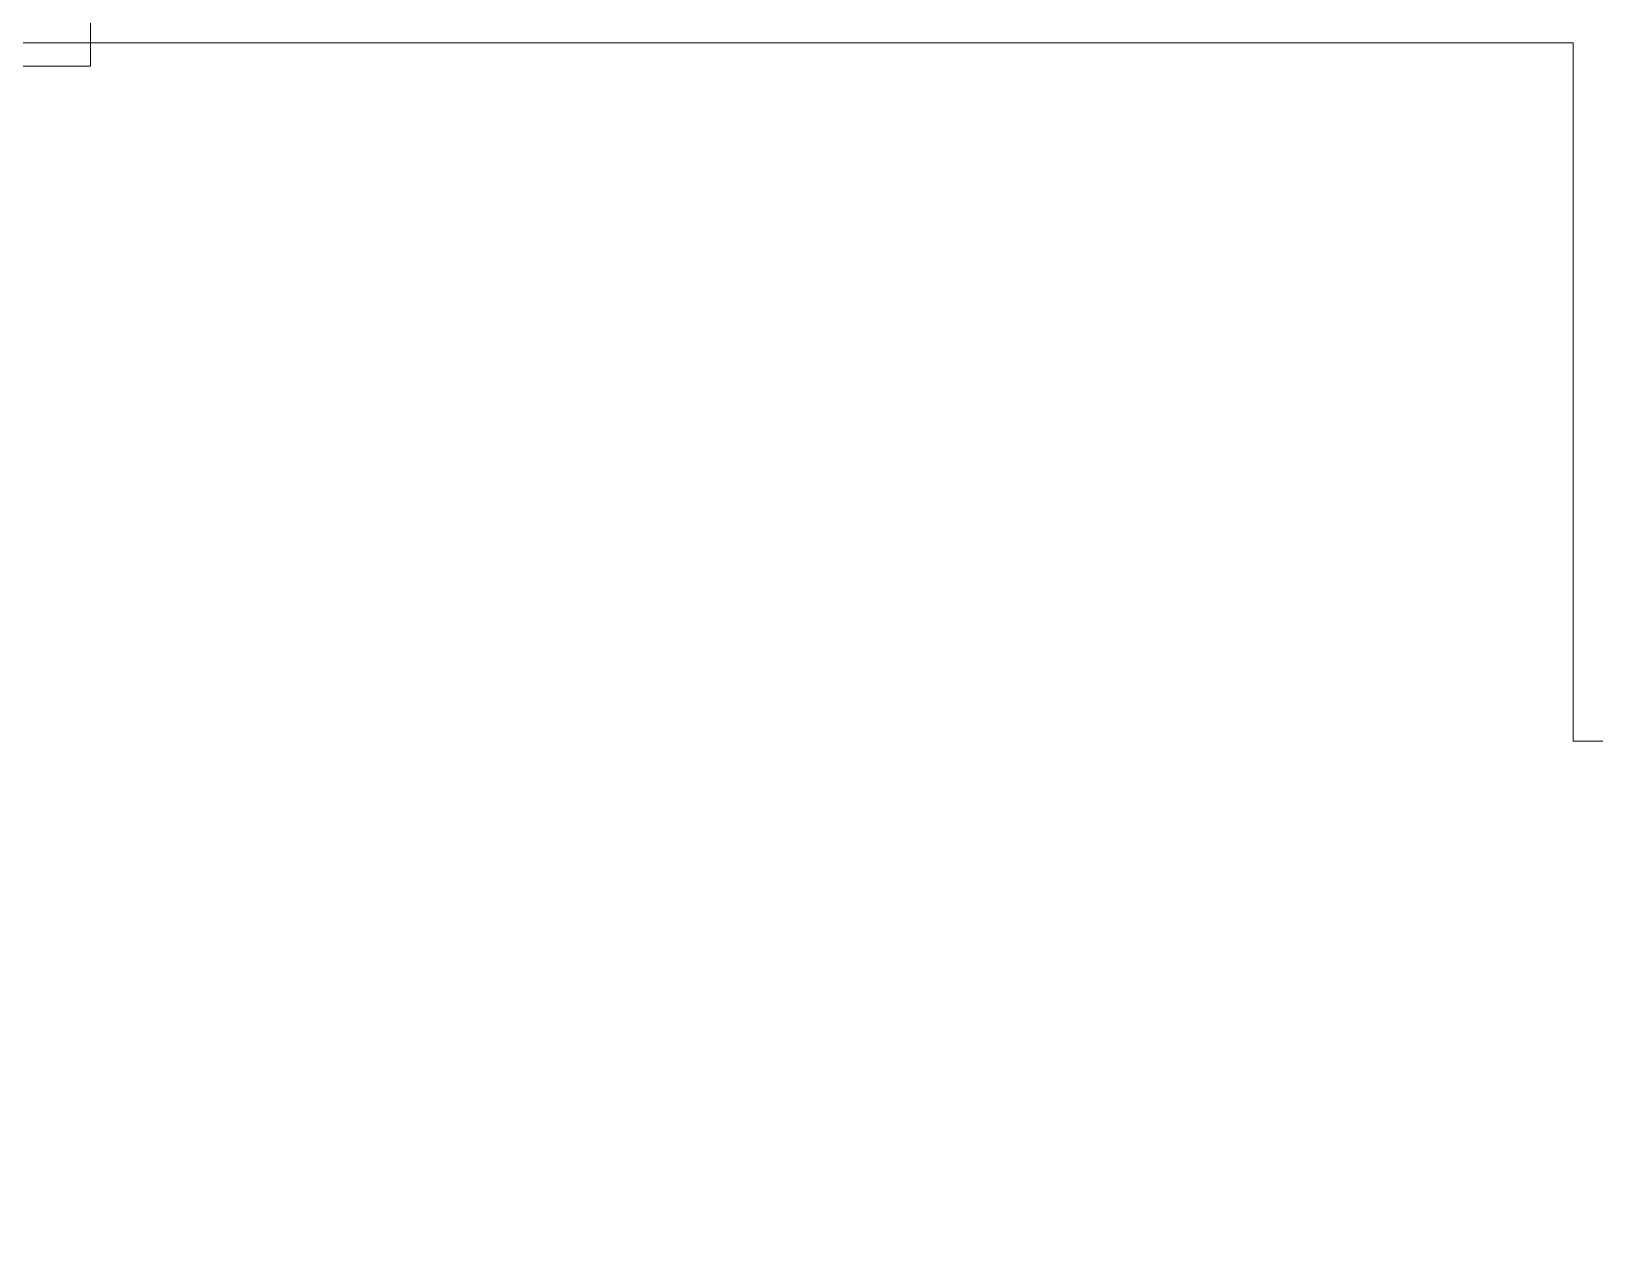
# Model space of a CAD drawing. Extents: x -1281 to 23780, y 0 to 7214.
# Drawn here: x 1747.9 to 1882.4, y 3759 to 3864 of the extents above; entities that cross this region are included whole.
import ezdxf

# ---------------------------------------------------------------- set-up
doc = ezdxf.new("R2010")
doc.units = 0
doc.header["$LTSCALE"] = 25
doc.header["$MEASUREMENT"] = 0
doc.layers.get('0').update_dxf_attribs({"color": 9, "lineweight": 9})
for name, color, linetype, lineweight in [('06D', 9, 'Continuous', 9), ('10', 9, 'Continuous', 9), ('14', 9, 'Continuous', 9), ('35', 9, 'Continuous', 9)]:
    doc.layers.add(name, color=color, linetype=linetype, lineweight=lineweight)

# ---------------------------------------------------------------- blocks, each defined once
blk = doc.blocks.new('fsdfsfsfsfd')
at = {"layer": '06D', "elevation": 0}
blk.add_lwpolyline([(52591.75, -74474.98), (52589.75, -74474.98), (52589.75, -74595.98), (52591.75, -74595.98)], dxfattribs=at)
blk = doc.blocks.new('p-zemin kat')
at = {"layer": '14'}
blk.add_lwpolyline([(1753, 3879.3), (1753, 3863), (1880.5, 3863), (1880.5, 3803), (1964.5, 3803), (1964.5, 3863), (2007, 3863), (2007, 3879.3)], dxfattribs=at)
at = {"rotation": 90}
blk.add_blockref('fsdfsfsfsfd', (-72842.98, -48728.75), dxfattribs=at)

msp = doc.modelspace()

# ---------------------------------------------------------------- linework, layer by layer
at = {"layer": '35'}
msp.add_lwpolyline([(1184.5, 2827), (1964.5, 2827), (1964.5, 2827), (2200.5, 2827), (2200.5, 3863), (1964.5, 3863), (1964.5, 3803), (1880.5, 3803), (1880.5, 3863), (1264.5, 3863), (1264.5, 3803), (1184.5, 3803)], close=True, dxfattribs=at)

# ---------------------------------------------------------------- block references
at = {"layer": '10'}
msp.add_blockref('p-zemin kat', (0, 0), dxfattribs=at)

doc.saveas('drawing.dxf')
